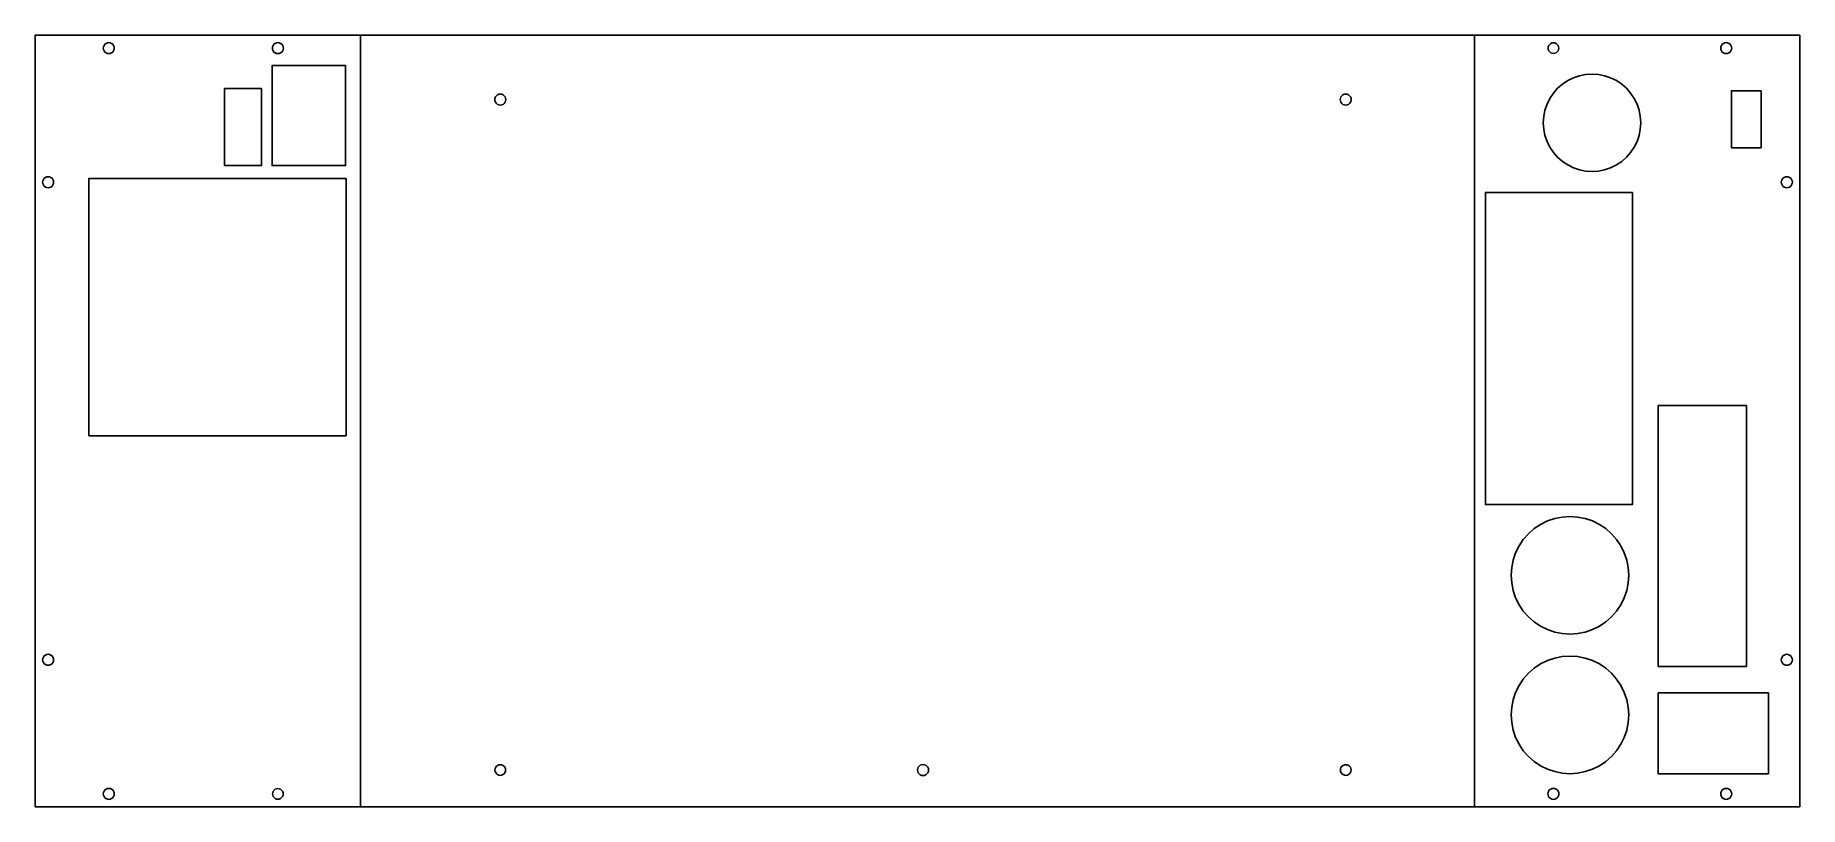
# Model space of a CAD drawing. Header units: metres. Extents: x 133 to 613, y 564 to 774.
import ezdxf

# ---------------------------------------------------------------- set-up
doc = ezdxf.new("R2010")
doc.units = ezdxf.units.M

msp = doc.modelspace()

# ---------------------------------------------------------------- linework, layer by layer
at = {"layer": 'Layer0'}
for points in [[(132.65, 774.37, 88.5), (132.65, 564.37, 88.5), (221.15, 564.37, 88.5), (221.15, 774.37, 88.5), (132.65, 774.37, 88.5)], [(221.15, 774.37, 88.5), (221.15, 564.37, 88.5), (524.15, 564.37, 88.5), (524.15, 774.37, 88.5), (221.15, 774.37, 88.5)], [(612.65, 564.37, 88.5), (612.65, 774.37, 88.5), (524.15, 774.37, 88.5), (524.15, 564.37, 88.5), (612.65, 564.37, 88.5)], [(152.65, 769.37, 88.5), (152.26, 769.42, 88.5), (151.9, 769.57, 88.5), (151.59, 769.81, 88.5), (151.35, 770.12, 88.5), (151.2, 770.48, 88.5), (151.15, 770.87, 88.5), (151.2, 771.26, 88.5), (151.35, 771.62, 88.5), (151.59, 771.93, 88.5), (151.9, 772.17, 88.5), (152.26, 772.32, 88.5), (152.65, 772.37, 88.5), (153.04, 772.32, 88.5), (153.4, 772.17, 88.5), (153.71, 771.93, 88.5), (153.95, 771.62, 88.5), (154.1, 771.26, 88.5), (154.15, 770.87, 88.5), (154.1, 770.48, 88.5), (153.95, 770.12, 88.5), (153.71, 769.81, 88.5), (153.4, 769.57, 88.5), (153.04, 769.42, 88.5), (152.65, 769.37, 88.5)], [(198.65, 769.37, 88.5), (198.26, 769.42, 88.5), (197.9, 769.57, 88.5), (197.59, 769.81, 88.5), (197.35, 770.12, 88.5), (197.2, 770.48, 88.5), (197.15, 770.87, 88.5), (197.2, 771.26, 88.5), (197.35, 771.62, 88.5), (197.59, 771.93, 88.5), (197.9, 772.17, 88.5), (198.26, 772.32, 88.5), (198.65, 772.37, 88.5), (199.04, 772.32, 88.5), (199.4, 772.17, 88.5), (199.71, 771.93, 88.5), (199.95, 771.62, 88.5), (200.1, 771.26, 88.5), (200.15, 770.87, 88.5), (200.1, 770.48, 88.5), (199.95, 770.12, 88.5), (199.71, 769.81, 88.5), (199.4, 769.57, 88.5), (199.04, 769.42, 88.5), (198.65, 769.37, 88.5)], [(546.03, 769.47, 88.5), (545.65, 769.42, 88.5), (545.28, 769.47, 88.5), (544.93, 769.62, 88.5), (544.63, 769.85, 88.5), (544.4, 770.15, 88.5), (544.25, 770.5, 88.5), (544.2, 770.87, 88.5), (544.25, 771.25, 88.5), (544.4, 771.6, 88.5), (544.63, 771.9, 88.5), (544.93, 772.13, 88.5), (545.28, 772.27, 88.5), (545.65, 772.32, 88.5), (546.03, 772.27, 88.5), (546.37, 772.13, 88.5), (546.67, 771.9, 88.5), (546.91, 771.6, 88.5), (547.05, 771.25, 88.5), (547.1, 770.87, 88.5), (547.05, 770.5, 88.5), (546.91, 770.15, 88.5), (546.67, 769.85, 88.5), (546.37, 769.62, 88.5), (546.03, 769.47, 88.5)], [(592.65, 769.37, 88.5), (592.26, 769.42, 88.5), (591.9, 769.57, 88.5), (591.59, 769.81, 88.5), (591.35, 770.12, 88.5), (591.2, 770.48, 88.5), (591.15, 770.87, 88.5), (591.2, 771.26, 88.5), (591.35, 771.62, 88.5), (591.59, 771.93, 88.5), (591.9, 772.17, 88.5), (592.26, 772.32, 88.5), (592.65, 772.37, 88.5), (593.04, 772.32, 88.5), (593.4, 772.17, 88.5), (593.71, 771.93, 88.5), (593.95, 771.62, 88.5), (594.1, 771.26, 88.5), (594.15, 770.87, 88.5), (594.1, 770.48, 88.5), (593.95, 770.12, 88.5), (593.71, 769.81, 88.5), (593.4, 769.57, 88.5), (593.04, 769.42, 88.5), (592.65, 769.37, 88.5)], [(217.07, 766.1, 88.5), (217.07, 738.9, 88.5), (197.07, 738.9, 88.5), (197.07, 766.1, 88.5), (217.07, 766.1, 88.5)], [(559.58, 737.76, 88.5), (557.88, 737.42, 88.5), (556.15, 737.31, 88.5), (554.42, 737.42, 88.5), (552.72, 737.76, 88.5), (551.08, 738.32, 88.5), (549.53, 739.08, 88.5), (548.08, 740.05, 88.5), (546.78, 741.19, 88.5), (545.64, 742.49, 88.5), (544.68, 743.93, 88.5), (543.91, 745.49, 88.5), (543.35, 747.13, 88.5), (543.01, 748.83, 88.5), (542.9, 750.56, 88.5), (543.01, 752.29, 88.5), (543.35, 753.99, 88.5), (543.91, 755.63, 88.5), (544.68, 757.18, 88.5), (545.64, 758.62, 88.5), (546.78, 759.93, 88.5), (548.08, 761.07, 88.5), (549.53, 762.03, 88.5), (551.08, 762.8, 88.5), (552.72, 763.36, 88.5), (554.42, 763.7, 88.5), (556.15, 763.81, 88.5), (557.88, 763.7, 88.5), (559.58, 763.36, 88.5), (561.22, 762.8, 88.5), (562.78, 762.03, 88.5), (564.22, 761.07, 88.5), (565.52, 759.93, 88.5), (566.66, 758.62, 88.5), (567.63, 757.18, 88.5), (568.39, 755.63, 88.5), (568.95, 753.99, 88.5), (569.29, 752.29, 88.5), (569.4, 750.56, 88.5), (569.29, 748.83, 88.5), (568.95, 747.13, 88.5), (568.39, 745.49, 88.5), (567.63, 743.93, 88.5), (566.66, 742.49, 88.5), (565.52, 741.19, 88.5), (564.22, 740.05, 88.5), (562.78, 739.08, 88.5), (561.22, 738.32, 88.5), (559.58, 737.76, 88.5)], [(194.15, 759.9, 88.5), (194.15, 738.9, 88.5), (184.15, 738.9, 88.5), (184.15, 759.9, 88.5), (194.15, 759.9, 88.5)], [(602.15, 759.26, 88.5), (602.15, 743.76, 88.5), (594.05, 743.76, 88.5), (594.05, 759.26, 88.5), (602.15, 759.26, 88.5)], [(257.7, 756.48, 88.5), (257.65, 756.87, 88.5), (257.7, 757.26, 88.5), (257.85, 757.62, 88.5), (258.09, 757.93, 88.5), (258.4, 758.17, 88.5), (258.76, 758.32, 88.5), (259.15, 758.37, 88.5), (259.54, 758.32, 88.5), (259.9, 758.17, 88.5), (260.21, 757.93, 88.5), (260.45, 757.62, 88.5), (260.6, 757.26, 88.5), (260.65, 756.87, 88.5), (260.6, 756.48, 88.5), (260.45, 756.12, 88.5), (260.21, 755.81, 88.5), (259.9, 755.57, 88.5), (259.54, 755.42, 88.5), (259.15, 755.37, 88.5), (258.76, 755.42, 88.5), (258.4, 755.57, 88.5), (258.09, 755.81, 88.5), (257.85, 756.12, 88.5), (257.7, 756.48, 88.5)], [(490.6, 757.26, 88.5), (490.65, 756.87, 88.5), (490.6, 756.48, 88.5), (490.45, 756.12, 88.5), (490.21, 755.81, 88.5), (489.9, 755.57, 88.5), (489.54, 755.42, 88.5), (489.15, 755.37, 88.5), (488.76, 755.42, 88.5), (488.4, 755.57, 88.5), (488.09, 755.81, 88.5), (487.85, 756.12, 88.5), (487.7, 756.48, 88.5), (487.65, 756.87, 88.5), (487.7, 757.26, 88.5), (487.85, 757.62, 88.5), (488.09, 757.93, 88.5), (488.4, 758.17, 88.5), (488.76, 758.32, 88.5), (489.15, 758.37, 88.5), (489.54, 758.32, 88.5), (489.9, 758.17, 88.5), (490.21, 757.93, 88.5), (490.45, 757.62, 88.5), (490.6, 757.26, 88.5)], [(135.09, 733.31, 88.5), (134.85, 733.62, 88.5), (134.7, 733.98, 88.5), (134.65, 734.37, 88.5), (134.7, 734.76, 88.5), (134.85, 735.12, 88.5), (135.09, 735.43, 88.5), (135.4, 735.67, 88.5), (135.76, 735.82, 88.5), (136.15, 735.87, 88.5), (136.54, 735.82, 88.5), (136.9, 735.67, 88.5), (137.21, 735.43, 88.5), (137.45, 735.12, 88.5), (137.6, 734.76, 88.5), (137.65, 734.37, 88.5), (137.6, 733.98, 88.5), (137.45, 733.62, 88.5), (137.21, 733.31, 88.5), (136.9, 733.07, 88.5), (136.54, 732.92, 88.5), (136.15, 732.87, 88.5), (135.76, 732.92, 88.5), (135.4, 733.07, 88.5), (135.09, 733.31, 88.5)], [(147.21, 665.37, 88.5), (147.21, 735.37, 88.5), (217.21, 735.37, 88.5), (217.21, 665.37, 88.5), (147.21, 665.37, 88.5)], [(609.15, 735.87, 88.5), (609.54, 735.82, 88.5), (609.9, 735.67, 88.5), (610.21, 735.43, 88.5), (610.45, 735.12, 88.5), (610.6, 734.76, 88.5), (610.65, 734.37, 88.5), (610.6, 733.98, 88.5), (610.45, 733.62, 88.5), (610.21, 733.31, 88.5), (609.9, 733.07, 88.5), (609.54, 732.92, 88.5), (609.15, 732.87, 88.5), (608.76, 732.92, 88.5), (608.4, 733.07, 88.5), (608.09, 733.31, 88.5), (607.85, 733.62, 88.5), (607.7, 733.98, 88.5), (607.65, 734.37, 88.5), (607.7, 734.76, 88.5), (607.85, 735.12, 88.5), (608.09, 735.43, 88.5), (608.4, 735.67, 88.5), (608.76, 735.82, 88.5), (609.15, 735.87, 88.5)], [(567.16, 731.6, 88.5), (567.16, 646.6, 88.5), (527.16, 646.6, 88.5), (527.16, 731.6, 88.5), (567.16, 731.6, 88.5)], [(598.15, 602.53, 88.5), (574.15, 602.53, 88.5), (574.15, 673.63, 88.5), (598.15, 673.63, 88.5), (598.15, 602.53, 88.5)], [(534.15, 627.37, 88.5), (534.29, 629.46, 88.5), (534.7, 631.51, 88.5), (535.37, 633.5, 88.5), (536.29, 635.37, 88.5), (537.46, 637.11, 88.5), (538.84, 638.69, 88.5), (540.41, 640.07, 88.5), (542.15, 641.23, 88.5), (544.03, 642.16, 88.5), (546.01, 642.83, 88.5), (548.06, 643.24, 88.5), (550.15, 643.37, 88.5), (552.24, 643.24, 88.5), (554.29, 642.83, 88.5), (556.27, 642.16, 88.5), (558.15, 641.23, 88.5), (559.89, 640.07, 88.5), (561.46, 638.69, 88.5), (562.84, 637.11, 88.5), (564.01, 635.37, 88.5), (564.93, 633.5, 88.5), (565.61, 631.51, 88.5), (566.01, 629.46, 88.5), (566.15, 627.37, 88.5), (566.01, 625.28, 88.5), (565.61, 623.23, 88.5), (564.93, 621.25, 88.5), (564.01, 619.37, 88.5), (562.84, 617.63, 88.5), (561.46, 616.06, 88.5), (559.89, 614.68, 88.5), (558.15, 613.52, 88.5), (556.27, 612.59, 88.5), (554.29, 611.92, 88.5), (552.24, 611.51, 88.5), (550.15, 611.37, 88.5), (548.06, 611.51, 88.5), (546.01, 611.92, 88.5), (544.03, 612.59, 88.5), (542.15, 613.52, 88.5), (540.41, 614.68, 88.5), (538.84, 616.06, 88.5), (537.46, 617.63, 88.5), (536.29, 619.37, 88.5), (535.37, 621.25, 88.5), (534.7, 623.23, 88.5), (534.29, 625.28, 88.5), (534.15, 627.37, 88.5)], [(134.85, 603.62, 88.5), (134.7, 603.98, 88.5), (134.65, 604.37, 88.5), (134.7, 604.76, 88.5), (134.85, 605.12, 88.5), (135.09, 605.43, 88.5), (135.4, 605.67, 88.5), (135.76, 605.82, 88.5), (136.15, 605.87, 88.5), (136.54, 605.82, 88.5), (136.9, 605.67, 88.5), (137.21, 605.43, 88.5), (137.45, 605.12, 88.5), (137.6, 604.76, 88.5), (137.65, 604.37, 88.5), (137.6, 603.98, 88.5), (137.45, 603.62, 88.5), (137.21, 603.31, 88.5), (136.9, 603.07, 88.5), (136.54, 602.92, 88.5), (136.15, 602.87, 88.5), (135.76, 602.92, 88.5), (135.4, 603.07, 88.5), (135.09, 603.31, 88.5), (134.85, 603.62, 88.5)], [(544.03, 604.16, 88.5), (546.01, 604.83, 88.5), (548.06, 605.24, 88.5), (550.15, 605.37, 88.5), (552.24, 605.24, 88.5), (554.29, 604.83, 88.5), (556.27, 604.16, 88.5), (558.15, 603.23, 88.5), (559.89, 602.07, 88.5), (561.46, 600.69, 88.5), (562.84, 599.11, 88.5), (564.01, 597.37, 88.5), (564.93, 595.5, 88.5), (565.61, 593.51, 88.5), (566.01, 591.46, 88.5), (566.15, 589.37, 88.5), (566.01, 587.28, 88.5), (565.61, 585.23, 88.5), (564.93, 583.25, 88.5), (564.01, 581.37, 88.5), (562.84, 579.63, 88.5), (561.46, 578.06, 88.5), (559.89, 576.68, 88.5), (558.15, 575.52, 88.5), (556.27, 574.59, 88.5), (554.29, 573.92, 88.5), (552.24, 573.51, 88.5), (550.15, 573.37, 88.5), (548.06, 573.51, 88.5), (546.01, 573.92, 88.5), (544.03, 574.59, 88.5), (542.15, 575.52, 88.5), (540.41, 576.68, 88.5), (538.84, 578.06, 88.5), (537.46, 579.63, 88.5), (536.29, 581.37, 88.5), (535.37, 583.25, 88.5), (534.7, 585.23, 88.5), (534.29, 587.28, 88.5), (534.15, 589.37, 88.5), (534.29, 591.46, 88.5), (534.7, 593.51, 88.5), (535.37, 595.5, 88.5), (536.29, 597.37, 88.5), (537.46, 599.11, 88.5), (538.84, 600.69, 88.5), (540.41, 602.07, 88.5), (542.15, 603.23, 88.5), (544.03, 604.16, 88.5)], [(609.54, 605.82, 88.5), (609.9, 605.67, 88.5), (610.21, 605.43, 88.5), (610.45, 605.12, 88.5), (610.6, 604.76, 88.5), (610.65, 604.37, 88.5), (610.6, 603.98, 88.5), (610.45, 603.62, 88.5), (610.21, 603.31, 88.5), (609.9, 603.07, 88.5), (609.54, 602.92, 88.5), (609.15, 602.87, 88.5), (608.76, 602.92, 88.5), (608.4, 603.07, 88.5), (608.09, 603.31, 88.5), (607.85, 603.62, 88.5), (607.7, 603.98, 88.5), (607.65, 604.37, 88.5), (607.7, 604.76, 88.5), (607.85, 605.12, 88.5), (608.09, 605.43, 88.5), (608.4, 605.67, 88.5), (608.76, 605.82, 88.5), (609.15, 605.87, 88.5), (609.54, 605.82, 88.5)], [(604.15, 595.37, 88.5), (604.15, 573.37, 88.5), (574.15, 573.37, 88.5), (574.15, 595.37, 88.5), (604.15, 595.37, 88.5)], [(257.75, 574, 88.5), (257.7, 574.37, 88.5), (257.75, 574.75, 88.5), (257.9, 575.1, 88.5), (258.13, 575.4, 88.5), (258.43, 575.63, 88.5), (258.78, 575.77, 88.5), (259.15, 575.82, 88.5), (259.53, 575.77, 88.5), (259.87, 575.63, 88.5), (260.17, 575.4, 88.5), (260.41, 575.1, 88.5), (260.55, 574.75, 88.5), (260.6, 574.37, 88.5), (260.55, 574, 88.5), (260.41, 573.65, 88.5), (260.17, 573.35, 88.5), (259.87, 573.12, 88.5), (259.53, 572.97, 88.5), (259.15, 572.92, 88.5), (258.78, 572.97, 88.5), (258.43, 573.12, 88.5), (258.13, 573.35, 88.5), (257.9, 573.65, 88.5), (257.75, 574, 88.5)], [(374.54, 572.92, 88.5), (374.15, 572.87, 88.5), (373.76, 572.92, 88.5), (373.4, 573.07, 88.5), (373.09, 573.31, 88.5), (372.85, 573.62, 88.5), (372.7, 573.98, 88.5), (372.65, 574.37, 88.5), (372.7, 574.76, 88.5), (372.85, 575.12, 88.5), (373.09, 575.43, 88.5), (373.4, 575.67, 88.5), (373.76, 575.82, 88.5), (374.15, 575.87, 88.5), (374.54, 575.82, 88.5), (374.9, 575.67, 88.5), (375.21, 575.43, 88.5), (375.45, 575.12, 88.5), (375.6, 574.76, 88.5), (375.65, 574.37, 88.5), (375.6, 573.98, 88.5), (375.45, 573.62, 88.5), (375.21, 573.31, 88.5), (374.9, 573.07, 88.5), (374.54, 572.92, 88.5)], [(489.15, 572.92, 88.5), (488.78, 572.97, 88.5), (488.43, 573.12, 88.5), (488.13, 573.35, 88.5), (487.9, 573.65, 88.5), (487.75, 574, 88.5), (487.7, 574.37, 88.5), (487.75, 574.75, 88.5), (487.9, 575.1, 88.5), (488.13, 575.4, 88.5), (488.43, 575.63, 88.5), (488.78, 575.77, 88.5), (489.15, 575.82, 88.5), (489.53, 575.77, 88.5), (489.87, 575.63, 88.5), (490.17, 575.4, 88.5), (490.41, 575.1, 88.5), (490.55, 574.75, 88.5), (490.6, 574.37, 88.5), (490.55, 574, 88.5), (490.41, 573.65, 88.5), (490.17, 573.35, 88.5), (489.87, 573.12, 88.5), (489.53, 572.97, 88.5), (489.15, 572.92, 88.5)], [(152.26, 566.42, 88.5), (151.9, 566.57, 88.5), (151.59, 566.81, 88.5), (151.35, 567.12, 88.5), (151.2, 567.48, 88.5), (151.15, 567.87, 88.5), (151.2, 568.26, 88.5), (151.35, 568.62, 88.5), (151.59, 568.93, 88.5), (151.9, 569.17, 88.5), (152.26, 569.32, 88.5), (152.65, 569.37, 88.5), (153.04, 569.32, 88.5), (153.4, 569.17, 88.5), (153.71, 568.93, 88.5), (153.95, 568.62, 88.5), (154.1, 568.26, 88.5), (154.15, 567.87, 88.5), (154.1, 567.48, 88.5), (153.95, 567.12, 88.5), (153.71, 566.81, 88.5), (153.4, 566.57, 88.5), (153.04, 566.42, 88.5), (152.65, 566.37, 88.5), (152.26, 566.42, 88.5)], [(198.28, 566.47, 88.5), (197.93, 566.62, 88.5), (197.63, 566.85, 88.5), (197.4, 567.15, 88.5), (197.25, 567.5, 88.5), (197.2, 567.87, 88.5), (197.25, 568.25, 88.5), (197.4, 568.6, 88.5), (197.63, 568.9, 88.5), (197.93, 569.13, 88.5), (198.28, 569.27, 88.5), (198.65, 569.32, 88.5), (199.03, 569.27, 88.5), (199.37, 569.13, 88.5), (199.67, 568.9, 88.5), (199.91, 568.6, 88.5), (200.05, 568.25, 88.5), (200.1, 567.87, 88.5), (200.05, 567.5, 88.5), (199.91, 567.15, 88.5), (199.67, 566.85, 88.5), (199.37, 566.62, 88.5), (199.03, 566.47, 88.5), (198.65, 566.42, 88.5), (198.28, 566.47, 88.5)], [(547.15, 567.87, 88.5), (547.1, 567.48, 88.5), (546.95, 567.12, 88.5), (546.71, 566.81, 88.5), (546.4, 566.57, 88.5), (546.04, 566.42, 88.5), (545.65, 566.37, 88.5), (545.26, 566.42, 88.5), (544.9, 566.57, 88.5), (544.59, 566.81, 88.5), (544.35, 567.12, 88.5), (544.2, 567.48, 88.5), (544.15, 567.87, 88.5), (544.2, 568.26, 88.5), (544.35, 568.62, 88.5), (544.59, 568.93, 88.5), (544.9, 569.17, 88.5), (545.26, 569.32, 88.5), (545.65, 569.37, 88.5), (546.04, 569.32, 88.5), (546.4, 569.17, 88.5), (546.71, 568.93, 88.5), (546.95, 568.62, 88.5), (547.1, 568.26, 88.5), (547.15, 567.87, 88.5)], [(593.4, 569.17, 88.5), (593.71, 568.93, 88.5), (593.95, 568.62, 88.5), (594.1, 568.26, 88.5), (594.15, 567.87, 88.5), (594.1, 567.48, 88.5), (593.95, 567.12, 88.5), (593.71, 566.81, 88.5), (593.4, 566.57, 88.5), (593.04, 566.42, 88.5), (592.65, 566.37, 88.5), (592.26, 566.42, 88.5), (591.9, 566.57, 88.5), (591.59, 566.81, 88.5), (591.35, 567.12, 88.5), (591.2, 567.48, 88.5), (591.15, 567.87, 88.5), (591.2, 568.26, 88.5), (591.35, 568.62, 88.5), (591.59, 568.93, 88.5), (591.9, 569.17, 88.5), (592.26, 569.32, 88.5), (592.65, 569.37, 88.5), (593.04, 569.32, 88.5), (593.4, 569.17, 88.5)]]:
    msp.add_polyline3d(points, dxfattribs=at)

doc.saveas('drawing.dxf')
